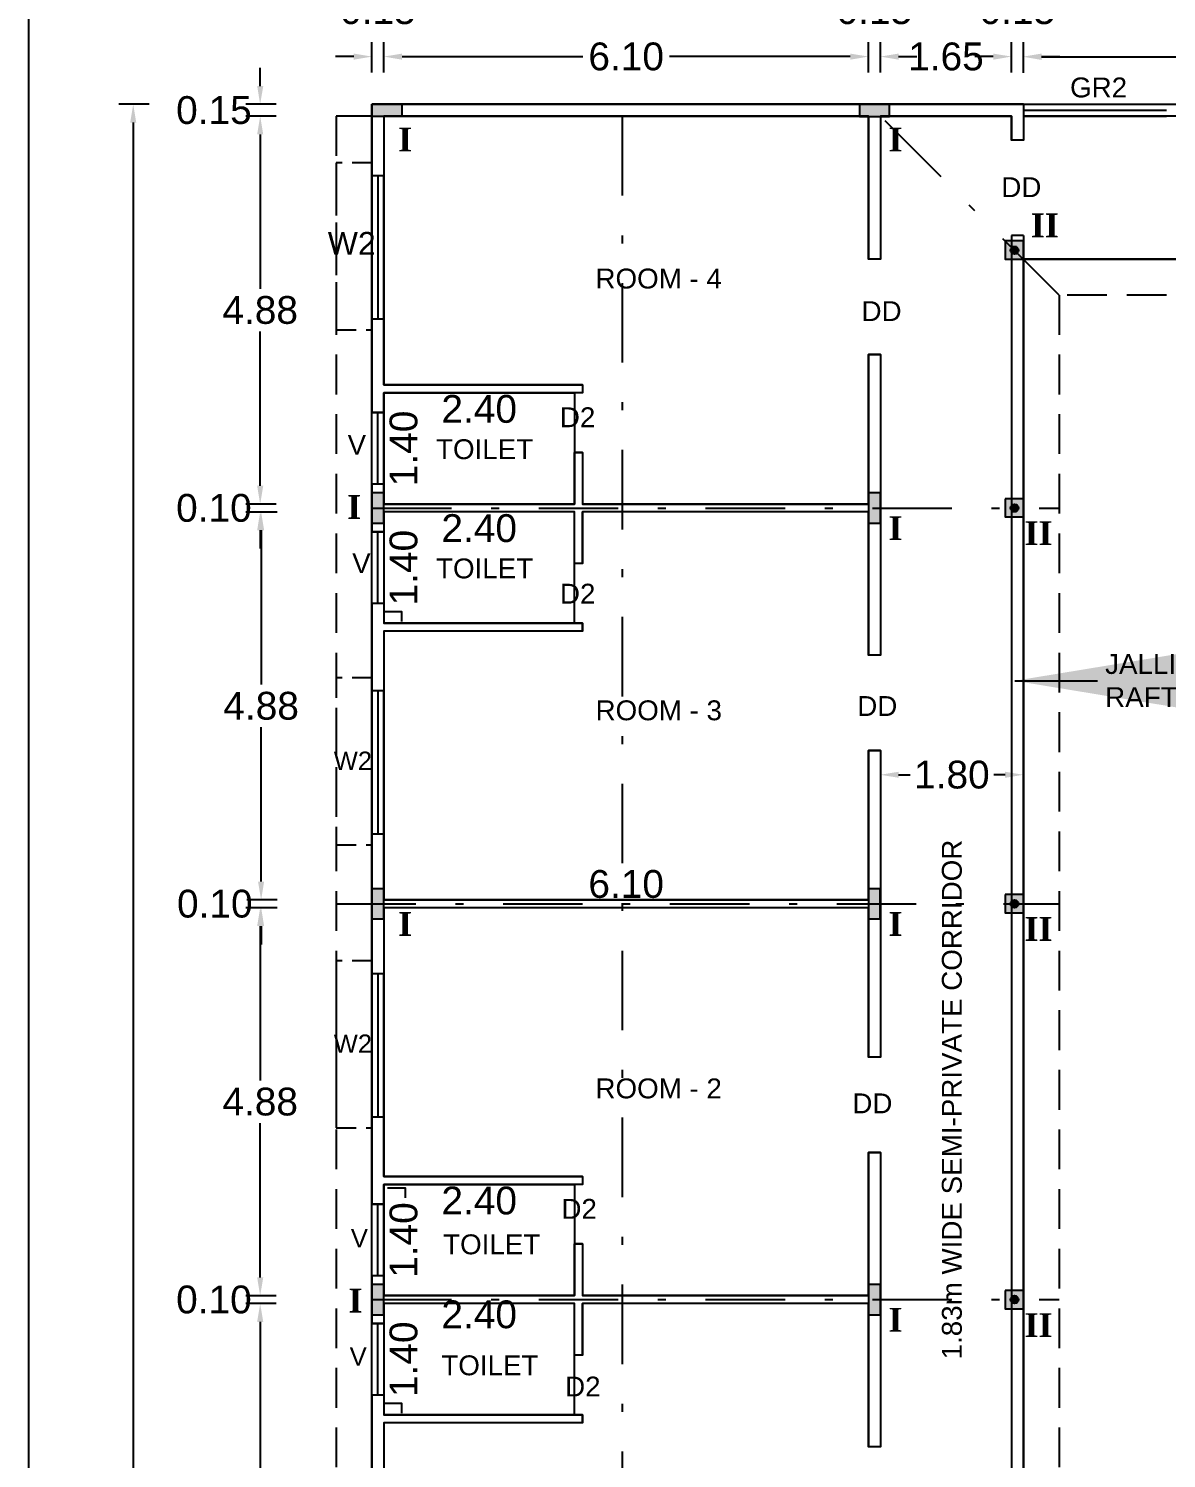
# Model space of a CAD drawing. Header units: metres. Extents: x 3715 to 4596, y 2418 to 2709.
# Drawn here: x 4030.44 to 4044.77, y 2608.98 to 2626.97 of the extents above; entities that cross this region are included whole.
import ezdxf

# ---------------------------------------------------------------- set-up
doc = ezdxf.new("R2010")
doc.units = ezdxf.units.M
doc.header["$MEASUREMENT"] = 0
doc.linetypes.add('DASHDOT', pattern=[1, 0.5, -0.25, 0, -0.25])
doc.linetypes.add('DASHED', pattern=[0.75, 0.5, -0.25])
for name, color, linetype in [('BLK_5_FLR_0_BLT_UP_AREA', 46, 'Continuous'), ('BLK_5_FLR_0_CARPET_AREA', 46, 'Continuous'), ('BLK_5_FLR_0_CARPET_AREA_DEDUCT', 46, 'Continuous'), ('BLK_5_FLR_0_WASH', 7, 'Continuous'), ('BLK_5_FLR_0_WATER_CLOSET', 1, 'Continuous'), ('PATH_WAY', 4, 'Continuous')]:
    doc.layers.add(name, color=color, linetype=linetype)
doc.styles.add('Inner font', font='arial.ttf')
doc.styles.add('notes', font='arial.ttf')
doc.styles.add('REAL', font='arial.ttf', dxfattribs={"height": 0.4})
doc.styles.get("Standard").update_dxf_attribs({"font": 'arial.ttf'})
doc.styles.add('Times New Roman$101', font='timesbd.ttf', dxfattribs={"height": 3.024})
doc.dimstyles.new('1-3', dxfattribs={"dimscale": 0, "dimtxt": 0.4, "dimasz": 0.125, "dimexe": 0.25, "dimexo": 0.25, "dimgap": 0.125, "dimtad": 1, "dimdec": 1, "dimzin": 3, "dimdsep": 46, "dimtxsty": 'REAL', "dimblk1": 'ARCHTICK', "dimblk2": 'ARCHTICK', "dimsah": 1, "dimcen": -0.5, "dimdle": 0.125, "dimclrd": 2, "dimclre": 2, "dimclrt": 4, "dimadec": 0, "dimazin": 0, "dimtfac": 1, "dimtdec": 1, "dimtofl": 0, "dimtmove": 2, "dimatfit": 3, "dimfxl": 0, "dimfrac": 1, "dimtolj": 1, "dimtzin": 0, "dimarcsym": 0})
doc.dimstyles.get("Standard").update_dxf_attribs({"dimtxt": 0.35, "dimasz": 0.23, "dimexe": 0.18, "dimexo": 0.0625, "dimgap": 0.09, "dimtad": 0, "dimtih": 1, "dimtoh": 1, "dimzin": 0, "dimdsep": 46, "dimtxsty": 'Standard', "dimcen": 0.09, "dimadec": 0, "dimazin": 0, "dimtfac": 1, "dimtofl": 0, "dimtmove": 2, "dimatfit": 3, "dimfxl": 0, "dimtolj": 1, "dimtzin": 0, "dimarcsym": 0})

# ---------------------------------------------------------------- blocks, each defined once
blk = doc.blocks.new('_ArchTick')
at = {"color": 0, "linetype": 'ByBlock', "const_width": 0.15}
blk.add_lwpolyline([(-0.5, -0.5), (0.5, 0.5)], dxfattribs=at)
blk = doc.blocks.new('*D20')
at = {"color": 0, "lineweight": -2, "ltscale": 0.1}
for p, q in [((4033.56, 2610.927), (4033.18, 2610.927)), ((4033.36, 2610.697), (4033.36, 2608.756)), ((4033.36, 2606.277), (4033.36, 2608.219)), ((4033.56, 2606.047), (4033.18, 2606.047))]:
    blk.add_line(p, q, dxfattribs=at)
at = {"color": 0, "ltscale": 0.1}
for points in [[(4033.322, 2610.697), (4033.399, 2610.697), (4033.36, 2610.927)], [(4033.322, 2606.277), (4033.399, 2606.277), (4033.36, 2606.047)]]:
    blk.add_solid(points, dxfattribs=at)
at = {"color": 0, "ltscale": 0.1, "insert": (4033.36, 2608.487), "char_height": 0.35, "attachment_point": 5}
blk.add_mtext('\\A1;4.88', dxfattribs=at)
blk = doc.blocks.new('*D120')
at = {"color": 0, "lineweight": -2, "ltscale": 0.1}
for p, q in [((4033.36, 2611.257), (4033.36, 2611.487)), ((4033.56, 2611.027), (4033.18, 2611.027)), ((4033.56, 2610.927), (4033.18, 2610.927)), ((4033.36, 2610.697), (4033.36, 2610.467))]:
    blk.add_line(p, q, dxfattribs=at)
at = {"color": 0, "ltscale": 0.1}
for points in [[(4033.322, 2611.257), (4033.399, 2611.257), (4033.36, 2611.027)], [(4033.322, 2610.697), (4033.399, 2610.697), (4033.36, 2610.927)]]:
    blk.add_solid(points, dxfattribs=at)
at = {"color": 0, "ltscale": 0.1, "insert": (4032.778, 2610.977), "char_height": 0.35, "attachment_point": 5}
blk.add_mtext('\\A1;0.10', dxfattribs=at)
blk = doc.blocks.new('*D121')
at = {"color": 0, "lineweight": -2, "ltscale": 0.1}
for p, q in [((4033.56, 2615.907), (4033.18, 2615.907)), ((4033.36, 2615.677), (4033.36, 2613.736)), ((4033.36, 2611.257), (4033.36, 2613.199)), ((4033.56, 2611.027), (4033.18, 2611.027))]:
    blk.add_line(p, q, dxfattribs=at)
at = {"color": 0, "ltscale": 0.1}
for points in [[(4033.322, 2615.677), (4033.399, 2615.677), (4033.36, 2615.907)], [(4033.322, 2611.257), (4033.399, 2611.257), (4033.36, 2611.027)]]:
    blk.add_solid(points, dxfattribs=at)
at = {"color": 0, "ltscale": 0.1, "insert": (4033.36, 2613.467), "char_height": 0.35, "attachment_point": 5}
blk.add_mtext('\\A1;4.88', dxfattribs=at)
blk = doc.blocks.new('*D122')
at = {"color": 0, "lineweight": -2, "ltscale": 0.1}
for p, q in [((4033.372, 2616.237), (4033.372, 2616.467)), ((4033.572, 2616.007), (4033.192, 2616.007)), ((4033.572, 2615.907), (4033.192, 2615.907)), ((4033.372, 2615.677), (4033.372, 2615.447))]:
    blk.add_line(p, q, dxfattribs=at)
at = {"color": 0, "ltscale": 0.1}
for points in [[(4033.333, 2616.237), (4033.41, 2616.237), (4033.372, 2616.007)], [(4033.333, 2615.677), (4033.41, 2615.677), (4033.372, 2615.907)]]:
    blk.add_solid(points, dxfattribs=at)
at = {"color": 0, "ltscale": 0.1, "insert": (4032.789, 2615.957), "char_height": 0.35, "attachment_point": 5}
blk.add_mtext('\\A1;0.10', dxfattribs=at)
blk = doc.blocks.new('*D123')
at = {"color": 0, "lineweight": -2, "ltscale": 0.1}
for p, q in [((4033.572, 2620.887), (4033.192, 2620.887)), ((4033.372, 2620.657), (4033.372, 2618.716)), ((4033.372, 2616.237), (4033.372, 2618.179)), ((4033.572, 2616.007), (4033.192, 2616.007))]:
    blk.add_line(p, q, dxfattribs=at)
at = {"color": 0, "ltscale": 0.1}
for points in [[(4033.333, 2620.657), (4033.41, 2620.657), (4033.372, 2620.887)], [(4033.333, 2616.237), (4033.41, 2616.237), (4033.372, 2616.007)]]:
    blk.add_solid(points, dxfattribs=at)
at = {"color": 0, "ltscale": 0.1, "insert": (4033.372, 2618.447), "char_height": 0.35, "attachment_point": 5}
blk.add_mtext('\\A1;4.88', dxfattribs=at)
blk = doc.blocks.new('*D124')
at = {"color": 0, "lineweight": -2, "ltscale": 0.1}
for p, q in [((4033.36, 2621.217), (4033.36, 2621.447)), ((4033.56, 2620.987), (4033.18, 2620.987)), ((4033.56, 2620.887), (4033.18, 2620.887)), ((4033.36, 2620.657), (4033.36, 2620.427))]:
    blk.add_line(p, q, dxfattribs=at)
at = {"color": 0, "ltscale": 0.1}
for points in [[(4033.322, 2621.217), (4033.399, 2621.217), (4033.36, 2620.987)], [(4033.322, 2620.657), (4033.399, 2620.657), (4033.36, 2620.887)]]:
    blk.add_solid(points, dxfattribs=at)
at = {"color": 0, "ltscale": 0.1, "insert": (4032.778, 2620.937), "char_height": 0.35, "attachment_point": 5}
blk.add_mtext('\\A1;0.10', dxfattribs=at)
blk = doc.blocks.new('*D125')
at = {"color": 0, "lineweight": -2, "ltscale": 0.1}
for p, q in [((4033.56, 2625.867), (4033.18, 2625.867)), ((4033.36, 2625.637), (4033.36, 2623.696)), ((4033.36, 2621.217), (4033.36, 2623.159)), ((4033.56, 2620.987), (4033.18, 2620.987))]:
    blk.add_line(p, q, dxfattribs=at)
at = {"color": 0, "ltscale": 0.1}
for points in [[(4033.322, 2625.637), (4033.399, 2625.637), (4033.36, 2625.867)], [(4033.322, 2621.217), (4033.399, 2621.217), (4033.36, 2620.987)]]:
    blk.add_solid(points, dxfattribs=at)
at = {"color": 0, "ltscale": 0.1, "insert": (4033.36, 2623.427), "char_height": 0.35, "attachment_point": 5}
blk.add_mtext('\\A1;4.88', dxfattribs=at)
blk = doc.blocks.new('*D126')
at = {"color": 0, "lineweight": -2, "ltscale": 0.1}
for p, q in [((4033.36, 2626.247), (4033.36, 2626.477)), ((4033.56, 2626.017), (4033.18, 2626.017)), ((4033.56, 2625.867), (4033.18, 2625.867)), ((4033.36, 2625.637), (4033.36, 2625.407))]:
    blk.add_line(p, q, dxfattribs=at)
at = {"color": 0, "ltscale": 0.1}
for points in [[(4033.322, 2626.247), (4033.399, 2626.247), (4033.36, 2626.017)], [(4033.322, 2625.637), (4033.399, 2625.637), (4033.36, 2625.867)]]:
    blk.add_solid(points, dxfattribs=at)
at = {"color": 0, "ltscale": 0.1, "insert": (4032.778, 2625.942), "char_height": 0.35, "attachment_point": 5}
blk.add_mtext('\\A1;0.15', dxfattribs=at)
blk = doc.blocks.new('*D127')
at = {"color": 0, "lineweight": -2, "ltscale": 0.1}
for p, q in [((4031.962, 2626.017), (4031.582, 2626.017)), ((4031.762, 2625.787), (4031.762, 2608.784)), ((4031.762, 2591.242), (4031.762, 2608.246)), ((4031.962, 2591.012), (4031.582, 2591.012))]:
    blk.add_line(p, q, dxfattribs=at)
at = {"color": 0, "ltscale": 0.1}
for points in [[(4031.724, 2625.787), (4031.8, 2625.787), (4031.762, 2626.017)], [(4031.724, 2591.242), (4031.8, 2591.242), (4031.762, 2591.012)]]:
    blk.add_solid(points, dxfattribs=at)
at = {"color": 0, "ltscale": 0.1, "insert": (4031.762, 2608.515), "char_height": 0.35, "attachment_point": 5}
blk.add_mtext('\\A1;35.01', dxfattribs=at)
blk = doc.blocks.new('*D128')
at = {"color": 0, "ltscale": 0.1, "insert": (4035.166, 2610.227), "char_height": 0.35, "attachment_point": 5, "rotation": 90}
blk.add_mtext('\\A1;1.40', dxfattribs=at)
blk = doc.blocks.new('*D129')
at = {"color": 0, "ltscale": 0.1, "insert": (4036.117, 2610.79), "char_height": 0.35, "attachment_point": 5}
blk.add_mtext('\\A1;2.40', dxfattribs=at)
blk = doc.blocks.new('*D21')
at = {"color": 0, "ltscale": 0.1, "insert": (4035.166, 2611.727), "char_height": 0.35, "attachment_point": 5, "rotation": 90}
blk.add_mtext('\\A1;1.40', dxfattribs=at)
blk = doc.blocks.new('*D22')
at = {"color": 0, "ltscale": 0.1, "insert": (4036.117, 2612.222), "char_height": 0.35, "attachment_point": 5}
blk.add_mtext('\\A1;2.40', dxfattribs=at)
blk = doc.blocks.new('*D23')
at = {"color": 0, "ltscale": 0.1, "insert": (4035.166, 2621.687), "char_height": 0.35, "attachment_point": 5, "rotation": 90}
blk.add_mtext('\\A1;1.40', dxfattribs=at)
blk = doc.blocks.new('*D24')
at = {"color": 0, "ltscale": 0.1, "insert": (4036.117, 2622.182), "char_height": 0.35, "attachment_point": 5}
blk.add_mtext('\\A1;2.40', dxfattribs=at)
blk = doc.blocks.new('*D25')
at = {"color": 0, "ltscale": 0.1, "insert": (4035.166, 2620.187), "char_height": 0.35, "attachment_point": 5, "rotation": 90}
blk.add_mtext('\\A1;1.40', dxfattribs=at)
blk = doc.blocks.new('*D26')
at = {"color": 0, "ltscale": 0.1, "insert": (4036.117, 2620.682), "char_height": 0.35, "attachment_point": 5}
blk.add_mtext('\\A1;2.40', dxfattribs=at)
blk = doc.blocks.new('*D130')
at = {"color": 0, "lineweight": -2, "ltscale": 0.1}
for p, q in [((4034.767, 2626.417), (4034.767, 2626.797)), ((4034.917, 2626.417), (4034.917, 2626.797)), ((4034.537, 2626.617), (4034.307, 2626.617)), ((4035.147, 2626.617), (4035.377, 2626.617))]:
    blk.add_line(p, q, dxfattribs=at)
at = {"color": 0, "ltscale": 0.1}
for points in [[(4034.537, 2626.655), (4034.537, 2626.578), (4034.767, 2626.617)], [(4035.147, 2626.655), (4035.147, 2626.578), (4034.917, 2626.617)]]:
    blk.add_solid(points, dxfattribs=at)
at = {"color": 0, "ltscale": 0.1, "insert": (4034.842, 2627.199), "char_height": 0.35, "attachment_point": 5}
blk.add_mtext('\\A1;0.15', dxfattribs=at)
blk = doc.blocks.new('*D131')
at = {"color": 0, "lineweight": -2, "ltscale": 0.1}
for p, q in [((4034.917, 2626.417), (4034.917, 2626.797)), ((4041.017, 2626.417), (4041.017, 2626.797)), ((4035.147, 2626.617), (4037.422, 2626.617)), ((4040.787, 2626.617), (4038.512, 2626.617))]:
    blk.add_line(p, q, dxfattribs=at)
at = {"color": 0, "ltscale": 0.1}
for points in [[(4035.147, 2626.655), (4035.147, 2626.578), (4034.917, 2626.617)], [(4040.787, 2626.655), (4040.787, 2626.578), (4041.017, 2626.617)]]:
    blk.add_solid(points, dxfattribs=at)
at = {"color": 0, "ltscale": 0.1, "insert": (4037.967, 2626.617), "char_height": 0.35, "attachment_point": 5}
blk.add_mtext('\\A1;6.10', dxfattribs=at)
blk = doc.blocks.new('*D132')
at = {"color": 0, "lineweight": -2, "ltscale": 0.1}
for p, q in [((4041.017, 2626.417), (4041.017, 2626.797)), ((4041.167, 2626.417), (4041.167, 2626.797)), ((4040.787, 2626.617), (4040.557, 2626.617)), ((4041.397, 2626.617), (4041.627, 2626.617))]:
    blk.add_line(p, q, dxfattribs=at)
at = {"color": 0, "ltscale": 0.1}
for points in [[(4040.787, 2626.655), (4040.787, 2626.578), (4041.017, 2626.617)], [(4041.397, 2626.655), (4041.397, 2626.578), (4041.167, 2626.617)]]:
    blk.add_solid(points, dxfattribs=at)
at = {"color": 0, "ltscale": 0.1, "insert": (4041.092, 2627.199), "char_height": 0.35, "attachment_point": 5}
blk.add_mtext('\\A1;0.15', dxfattribs=at)
blk = doc.blocks.new('*D133')
at = {"color": 0, "lineweight": -2, "ltscale": 0.1}
for p, q in [((4041.167, 2626.417), (4041.167, 2626.797)), ((4042.817, 2626.417), (4042.817, 2626.797)), ((4041.397, 2626.617), (4041.463, 2626.617)), ((4042.587, 2626.617), (4042.522, 2626.617))]:
    blk.add_line(p, q, dxfattribs=at)
at = {"color": 0, "ltscale": 0.1}
for points in [[(4041.397, 2626.655), (4041.397, 2626.578), (4041.167, 2626.617)], [(4042.587, 2626.655), (4042.587, 2626.578), (4042.817, 2626.617)]]:
    blk.add_solid(points, dxfattribs=at)
at = {"color": 0, "ltscale": 0.1, "insert": (4041.992, 2626.617), "char_height": 0.35, "attachment_point": 5}
blk.add_mtext('\\A1;1.65', dxfattribs=at)
blk = doc.blocks.new('*D134')
at = {"color": 0, "lineweight": -2, "ltscale": 0.1}
for p, q in [((4042.817, 2626.417), (4042.817, 2626.797)), ((4042.967, 2626.417), (4042.967, 2626.797)), ((4042.587, 2626.617), (4042.357, 2626.617)), ((4043.197, 2626.617), (4043.427, 2626.617))]:
    blk.add_line(p, q, dxfattribs=at)
at = {"color": 0, "ltscale": 0.1}
for points in [[(4042.587, 2626.655), (4042.587, 2626.578), (4042.817, 2626.617)], [(4043.197, 2626.655), (4043.197, 2626.578), (4042.967, 2626.617)]]:
    blk.add_solid(points, dxfattribs=at)
at = {"color": 0, "ltscale": 0.1, "insert": (4042.892, 2627.199), "char_height": 0.35, "attachment_point": 5}
blk.add_mtext('\\A1;0.15', dxfattribs=at)
blk = doc.blocks.new('*D135')
at = {"color": 0, "lineweight": -2, "ltscale": 0.1}
for p, q in [((4042.967, 2626.414), (4042.967, 2626.794)), ((4053.767, 2626.414), (4053.767, 2626.794)), ((4043.197, 2626.614), (4048.368, 2626.614)), ((4053.537, 2626.614), (4049.695, 2626.614))]:
    blk.add_line(p, q, dxfattribs=at)
at = {"color": 0, "ltscale": 0.1}
for points in [[(4043.197, 2626.652), (4043.197, 2626.575), (4042.967, 2626.614)], [(4053.537, 2626.652), (4053.537, 2626.575), (4053.767, 2626.614)]]:
    blk.add_solid(points, dxfattribs=at)
at = {"color": 0, "ltscale": 0.1, "insert": (4049.032, 2626.614), "char_height": 0.35, "attachment_point": 5}
blk.add_mtext('\\A1;10.80', dxfattribs=at)
blk = doc.blocks.new('*D147')
at = {"color": 0, "lineweight": -2, "ltscale": 0.1}
for p, q in [((4034.767, 2627.457), (4034.767, 2627.837)), ((4060.167, 2627.457), (4060.167, 2627.837)), ((4034.997, 2627.657), (4046.784, 2627.657)), ((4059.937, 2627.657), (4048.15, 2627.657))]:
    blk.add_line(p, q, dxfattribs=at)
at = {"color": 0, "ltscale": 0.1}
for points in [[(4034.997, 2627.695), (4034.997, 2627.618), (4034.767, 2627.657)], [(4059.937, 2627.695), (4059.937, 2627.618), (4060.167, 2627.657)]]:
    blk.add_solid(points, dxfattribs=at)
at = {"color": 0, "ltscale": 0.1, "insert": (4047.467, 2627.657), "char_height": 0.35, "attachment_point": 5}
blk.add_mtext('\\A1;25.40', dxfattribs=at)
blk = doc.blocks.new('*D325')
at = {"color": 0, "ltscale": 0.1, "insert": (4037.967, 2616.205), "char_height": 0.35, "attachment_point": 5}
blk.add_mtext('\\A1;6.10', dxfattribs=at)
blk = doc.blocks.new('*D626')
at = {"layer": 'PATH_WAY', "color": 0, "lineweight": -2}
for p, q in [((4041.167, 2617.586), (4041.167, 2617.401)), ((4041.397, 2617.581), (4041.54, 2617.581)), ((4042.737, 2617.581), (4042.595, 2617.581)), ((4042.967, 2617.586), (4042.967, 2617.401))]:
    blk.add_line(p, q, dxfattribs=at)
at = {"layer": 'PATH_WAY', "color": 0}
for points in [[(4041.397, 2617.619), (4041.397, 2617.543), (4041.167, 2617.581)], [(4042.737, 2617.619), (4042.737, 2617.543), (4042.967, 2617.581)]]:
    blk.add_solid(points, dxfattribs=at)
at = {"layer": 'PATH_WAY', "color": 0, "insert": (4042.067, 2617.581), "char_height": 0.35, "attachment_point": 5}
blk.add_mtext('\\A1;1.80', dxfattribs=at)

msp = doc.modelspace()

# ---------------------------------------------------------------- hatches: boundary and pattern name
h = msp.add_hatch(color=1)
h.dxf.hatch_style = 1
h.paths.add_polyline_path([(4035.14734, 2625.86733), (4035.14734, 2626.01733), (4034.76734, 2626.01733), (4034.76734, 2625.86733)])
h = msp.add_hatch(color=1)
h.dxf.hatch_style = 1
h.paths.add_polyline_path([(4041.28233, 2625.86489), (4041.28233, 2626.01733), (4040.90233, 2626.01733), (4040.90233, 2625.86489)])
h = msp.add_hatch(color=1)
h.dxf.hatch_style = 1
h.paths.add_polyline_path([(4042.73644, 2624.06733), (4042.96733, 2624.06733), (4042.96733, 2624.29733), (4042.73644, 2624.29733)])
h = msp.add_hatch(color=256)
edge = h.paths.add_edge_path()
edge.add_arc((4042.85483, 2624.17976), 0.05, 0, 360)
h = msp.add_hatch(color=256)
edge = h.paths.add_edge_path()
edge.add_arc((4042.85483, 2624.17976), 0.05, 0, 360)
h = msp.add_hatch(color=1)
h.dxf.hatch_style = 1
h.paths.add_polyline_path([(4034.91733, 2621.12733), (4034.76644, 2621.12733), (4034.76644, 2620.74733), (4034.91733, 2620.74733)])
h = msp.add_hatch(color=1)
h.dxf.hatch_style = 1
h.paths.add_polyline_path([(4041.01733, 2620.74733), (4041.16734, 2620.74733), (4041.16734, 2621.12733), (4041.01733, 2621.12733)])
h = msp.add_hatch(color=1)
h.dxf.hatch_style = 1
h.paths.add_polyline_path([(4042.73644, 2620.82444), (4042.96733, 2620.82444), (4042.96733, 2621.05444), (4042.73644, 2621.05444)])
h = msp.add_hatch(color=256)
edge = h.paths.add_edge_path()
edge.add_arc((4042.85484, 2620.93733), 0.05, 0, 360)
h = msp.add_hatch(color=1)
h.dxf.hatch_style = 1
h.paths.add_polyline_path([(4034.91733, 2616.14733), (4034.7643, 2616.14733), (4034.7643, 2615.76733), (4034.91733, 2615.76733)])
h = msp.add_hatch(color=1)
h.dxf.hatch_style = 1
h.paths.add_polyline_path([(4041.01733, 2615.76733), (4041.1652, 2615.76733), (4041.1652, 2616.14733), (4041.01733, 2616.14733)])
h = msp.add_hatch(color=1)
h.dxf.hatch_style = 1
h.paths.add_polyline_path([(4042.73644, 2615.84444), (4042.96733, 2615.84444), (4042.96733, 2616.07444), (4042.73644, 2616.07444)])
h = msp.add_hatch(color=256)
edge = h.paths.add_edge_path()
edge.add_arc((4042.85484, 2615.95733), 0.05, 0, 360)
h = msp.add_hatch(color=1)
h.dxf.hatch_style = 1
h.paths.add_polyline_path([(4034.91733, 2611.16733), (4034.76644, 2611.16733), (4034.76644, 2610.78733), (4034.91733, 2610.78733)])
h = msp.add_hatch(color=1)
h.dxf.hatch_style = 1
h.paths.add_polyline_path([(4041.01733, 2610.78733), (4041.16734, 2610.78733), (4041.16734, 2611.16733), (4041.01733, 2611.16733)])
h = msp.add_hatch(color=1)
h.dxf.hatch_style = 1
h.paths.add_polyline_path([(4042.73644, 2610.86086), (4042.96733, 2610.86086), (4042.96733, 2611.09086), (4042.73644, 2611.09086)])
h = msp.add_hatch(color=256)
edge = h.paths.add_edge_path()
edge.add_arc((4042.85484, 2610.97733), 0.05, 0, 360)

# ---------------------------------------------------------------- linework, layer by layer
for p, q in [((4034.76734, 2626.01733), (4034.76733, 2625.11733)), ((4042.96733, 2626.01733), (4034.76734, 2626.01733)), ((4042.96733, 2626.01733), (4044.76733, 2626.01733)), ((4042.96733, 2626.01733), (4042.96733, 2625.86733)), ((4034.91733, 2625.86733), (4034.91733, 2625.11733)), ((4034.91733, 2625.86733), (4041.01733, 2625.86733)), ((4041.01733, 2625.86733), (4041.01733, 2624.06734)), ((4041.16733, 2625.86733), (4041.16733, 2624.06734)), ((4041.16733, 2625.86733), (4042.81733, 2625.86733)), ((4042.81733, 2625.86733), (4042.81733, 2625.56733)), ((4042.96733, 2625.86733), (4042.96733, 2625.56733)), ((4042.96733, 2625.86733), (4044.76733, 2625.86733)), ((4042.96733, 2625.56733), (4042.81733, 2625.56733)), ((4034.91733, 2625.11733), (4034.76733, 2625.11733)), ((4042.81733, 2624.36733), (4042.81733, 2601.09233)), ((4042.96733, 2624.36733), (4042.81733, 2624.36733)), ((4042.96733, 2624.36733), (4042.96733, 2611.08983)), ((4042.96733, 2624.36733), (4042.96733, 2600.94233)), ((4041.16733, 2624.06734), (4041.01733, 2624.06734)), ((4051.96733, 2624.06733), (4042.96733, 2624.06733)), ((4034.76733, 2623.31733), (4034.76733, 2622.13733)), ((4034.76733, 2623.31733), (4034.91733, 2623.31733)), ((4034.91733, 2622.48733), (4034.91733, 2623.31733)), ((4041.01733, 2622.86732), (4041.01733, 2620.98733)), ((4041.16733, 2622.86732), (4041.01733, 2622.86732)), ((4041.16733, 2622.86732), (4041.16733, 2619.08734)), ((4037.41733, 2622.48733), (4034.91733, 2622.48733)), ((4034.91733, 2622.38733), (4034.91733, 2622.13733)), ((4037.41733, 2622.38733), (4034.91733, 2622.38733)), ((4037.41733, 2622.48733), (4037.41733, 2622.38733)), ((4034.91733, 2622.13733), (4034.76733, 2622.13733)), ((4037.41733, 2621.63733), (4037.31733, 2621.63733)), ((4037.31733, 2621.63733), (4037.31733, 2620.98733)), ((4037.41733, 2621.63733), (4037.41733, 2620.98733)), ((4034.76733, 2621.23733), (4034.76733, 2621.12483)), ((4034.91733, 2621.23733), (4034.76733, 2621.23733)), ((4034.91733, 2621.23733), (4034.91733, 2620.98733)), ((4037.31733, 2620.98733), (4034.91733, 2620.98733)), ((4041.01733, 2620.98733), (4037.41733, 2620.98733)), ((4034.76734, 2620.74983), (4034.76733, 2620.63733)), ((4037.31733, 2620.88733), (4034.91733, 2620.88733)), ((4034.91733, 2620.88733), (4034.91733, 2620.63733)), ((4037.31733, 2620.23733), (4037.31733, 2620.88733)), ((4041.01733, 2620.88733), (4037.41733, 2620.88733)), ((4037.41733, 2620.23733), (4037.41733, 2620.88733)), ((4041.01733, 2620.88733), (4041.01733, 2619.08734)), ((4034.91733, 2620.63733), (4034.76733, 2620.63733)), ((4037.41733, 2620.23733), (4037.31733, 2620.23733)), ((4034.76733, 2619.73733), (4034.76733, 2619.38733)), ((4034.91733, 2619.73733), (4034.76733, 2619.73733)), ((4034.91733, 2619.73733), (4034.91733, 2619.48733)), ((4037.41733, 2619.48733), (4034.91733, 2619.48733)), ((4037.41733, 2619.38733), (4037.41733, 2619.48733)), ((4034.76733, 2619.38733), (4034.76733, 2618.63733)), ((4037.41733, 2619.38733), (4034.91733, 2619.38733)), ((4034.91733, 2619.38733), (4034.91733, 2618.63733)), ((4041.16733, 2619.08734), (4041.01733, 2619.08734)), ((4034.91733, 2618.63733), (4034.76733, 2618.63733)), ((4041.01733, 2617.88732), (4041.01733, 2616.00733)), ((4041.16733, 2617.88732), (4041.01733, 2617.88732)), ((4041.16733, 2617.88732), (4041.16733, 2615.90733)), ((4041.16733, 2617.88732), (4041.16733, 2614.02734)), ((4034.76733, 2616.83733), (4034.76733, 2616.14483)), ((4034.76733, 2616.83733), (4034.91733, 2616.83733)), ((4034.91733, 2616.00733), (4034.91733, 2616.83733)), ((4041.01733, 2616.00733), (4034.91733, 2616.00733)), ((4041.01733, 2615.90733), (4034.91733, 2615.90733)), ((4034.91733, 2615.90733), (4034.91733, 2615.07733)), ((4041.01733, 2615.90733), (4041.01733, 2614.02734)), ((4034.76733, 2615.76983), (4034.76733, 2615.07733)), ((4034.91733, 2615.07733), (4034.76733, 2615.07733)), ((4041.16733, 2614.02734), (4041.01733, 2614.02734)), ((4034.76733, 2613.27733), (4034.76733, 2612.17733)), ((4034.76733, 2613.27733), (4034.91733, 2613.27733)), ((4034.91733, 2612.52733), (4034.91733, 2613.27733)), ((4041.01733, 2612.82732), (4041.01733, 2611.02733)), ((4041.16733, 2612.82732), (4041.01733, 2612.82732)), ((4041.16733, 2612.82732), (4041.16733, 2609.12734)), ((4037.41733, 2612.52733), (4034.91733, 2612.52733)), ((4037.41733, 2612.52733), (4037.41733, 2612.42733)), ((4034.91733, 2612.42733), (4034.91733, 2612.17733)), ((4037.41733, 2612.42733), (4034.91733, 2612.42733)), ((4034.91733, 2612.17733), (4034.76733, 2612.17733)), ((4037.41733, 2611.67733), (4037.31733, 2611.67733)), ((4037.31733, 2611.67733), (4037.31733, 2611.02733)), ((4037.41733, 2611.67733), (4037.41733, 2611.02733)), ((4034.76733, 2611.27733), (4034.76733, 2611.16483)), ((4034.91733, 2611.27733), (4034.76733, 2611.27733)), ((4034.91733, 2611.27733), (4034.91733, 2611.02733)), ((4037.31733, 2611.02733), (4034.91733, 2611.02733)), ((4041.01733, 2611.02733), (4037.41733, 2611.02733)), ((4037.31733, 2610.92733), (4034.91733, 2610.92733)), ((4034.91733, 2610.92733), (4034.91733, 2610.67733)), ((4037.31733, 2610.27733), (4037.31733, 2610.92733)), ((4041.01733, 2610.92733), (4037.41733, 2610.92733)), ((4037.41733, 2610.27733), (4037.41733, 2610.92733)), ((4041.01733, 2610.92733), (4041.01733, 2609.12734)), ((4034.76733, 2610.78983), (4034.76733, 2610.67733)), ((4034.91733, 2610.67733), (4034.76733, 2610.67733)), ((4037.41733, 2610.27733), (4037.31733, 2610.27733)), ((4034.76733, 2609.77733), (4034.76733, 2608.67733)), ((4034.91733, 2609.77733), (4034.76733, 2609.77733)), ((4034.91733, 2609.77733), (4034.91733, 2609.52733)), ((4037.41733, 2609.52733), (4034.91733, 2609.52733)), ((4037.41733, 2609.42733), (4034.91733, 2609.42733)), ((4034.91733, 2609.42733), (4034.91733, 2608.67733)), ((4037.41733, 2609.42733), (4037.41733, 2609.52733)), ((4041.16733, 2609.12734), (4041.01733, 2609.12734))]:
    msp.add_line(p, q)
at = {"linetype": 'DASHDOT', "ltscale": 2}
for p, q in [((4037.91733, 2625.86733), (4037.91733, 2591.16233)), ((4043.41733, 2623.61733), (4041.16733, 2625.86733)), ((4034.76733, 2620.93733), (4043.41733, 2620.93733)), ((4034.31733, 2615.95733), (4043.41733, 2615.95733)), ((4034.76733, 2610.97733), (4043.41733, 2610.97733))]:
    msp.add_line(p, q, dxfattribs=at)
at = {"linetype": 'DASHED'}
for p, q in [((4043.41733, 2623.61733), (4043.41733, 2593.41233)), ((4051.51733, 2623.61733), (4043.41733, 2623.61733))]:
    msp.add_line(p, q, dxfattribs=at)
at = {"ltscale": 0.1}
msp.add_lwpolyline([(4030.44487, 2583.79552), (4108.24936, 2583.79552), (4108.24936, 2648.64345), (4030.44487, 2648.64345)], close=True, dxfattribs=at)
at = {"color": 1}
for points in [[(4034.76734, 2626.01733), (4034.76734, 2625.86733), (4035.14734, 2625.86733), (4035.14734, 2626.01733)], [(4040.90233, 2626.01733), (4040.90233, 2625.86489), (4041.28233, 2625.86489), (4041.28233, 2626.01733)], [(4042.73644, 2624.29733), (4042.73644, 2624.06733), (4042.96733, 2624.06733), (4042.96733, 2624.29733)], [(4034.91733, 2621.12733), (4034.76644, 2621.12733), (4034.76644, 2620.74733), (4034.91733, 2620.74733)], [(4041.16734, 2621.12733), (4041.01733, 2621.12733), (4041.01733, 2620.74733), (4041.16734, 2620.74733)], [(4042.73644, 2621.05444), (4042.73644, 2620.82444), (4042.96733, 2620.82444), (4042.96733, 2621.05444)], [(4034.91733, 2616.14733), (4034.7643, 2616.14733), (4034.7643, 2615.76733), (4034.91733, 2615.76733)], [(4041.1652, 2616.14733), (4041.01733, 2616.14733), (4041.01733, 2615.76733), (4041.1652, 2615.76733)], [(4042.73644, 2616.07444), (4042.73644, 2615.84444), (4042.96733, 2615.84444), (4042.96733, 2616.07444)], [(4034.91733, 2611.16733), (4034.76644, 2611.16733), (4034.76644, 2610.78733), (4034.91733, 2610.78733)], [(4041.16734, 2611.16733), (4041.01733, 2611.16733), (4041.01733, 2610.78733), (4041.16734, 2610.78733)], [(4042.73644, 2611.09086), (4042.73644, 2610.86086), (4042.96733, 2610.86086), (4042.96733, 2611.09086)]]:
    msp.add_lwpolyline(points, close=True, dxfattribs=at)
at = {"linetype": 'DASHED'}
msp.add_lwpolyline([(4034.76733, 2625.86733), (4034.31733, 2625.86733), (4034.31733, 2591.16233), (4034.76733, 2591.16233)], dxfattribs=at)
at = {"ltscale": 0.3}
for points in [[(4042.96733, 2625.94233), (4044.76733, 2625.94233)], [(4034.84233, 2621.23733), (4034.84233, 2622.13733)], [(4034.84233, 2619.73733), (4034.84233, 2620.63733)], [(4034.84233, 2611.27733), (4034.84233, 2612.17733)], [(4034.84233, 2609.77733), (4034.84233, 2610.67733)]]:
    msp.add_lwpolyline(points, dxfattribs=at)
at = {"linetype": 'DASHED', "ltscale": 0.5}
for points in [[(4034.76733, 2625.27983), (4034.31733, 2625.27983), (4034.31733, 2623.17983), (4034.76733, 2623.17983)], [(4034.76733, 2618.79983), (4034.31733, 2618.79983), (4034.31733, 2616.69983), (4034.76733, 2616.69983)], [(4034.76733, 2615.23983), (4034.31733, 2615.23983), (4034.31733, 2613.13983), (4034.76733, 2613.13983)]]:
    msp.add_lwpolyline(points, dxfattribs=at)
for points in [[(4034.91733, 2623.31733), (4034.91733, 2625.11733), (4034.76733, 2625.11733), (4034.76733, 2623.31733)], [(4037.31733, 2620.98733), (4034.91733, 2620.98733), (4034.91733, 2622.38733), (4037.31733, 2622.38733)], [(4034.91733, 2622.13733), (4034.91733, 2621.23733), (4034.76733, 2621.23733), (4034.76733, 2622.13733)], [(4034.91733, 2620.63733), (4034.91733, 2619.73733), (4034.76733, 2619.73733), (4034.76733, 2620.63733)], [(4034.91733, 2616.83733), (4034.91733, 2618.63733), (4034.76733, 2618.63733), (4034.76733, 2616.83733)], [(4034.91733, 2613.27733), (4034.91733, 2615.07733), (4034.76733, 2615.07733), (4034.76733, 2613.27733)], [(4034.91733, 2612.17733), (4034.91733, 2611.27733), (4034.76733, 2611.27733), (4034.76733, 2612.17733)], [(4034.91733, 2610.67733), (4034.91733, 2609.77733), (4034.76733, 2609.77733), (4034.76733, 2610.67733)]]:
    msp.add_lwpolyline(points, close=True)
for points in [[(4034.84233, 2625.11733), (4034.84233, 2623.31733)], [(4034.84233, 2618.63733), (4034.84233, 2616.83733)], [(4034.84233, 2615.07733), (4034.84233, 2613.27733)]]:
    msp.add_lwpolyline(points)
at = {"color": 1, "ltscale": 0.1}
msp.add_lwpolyline([(4051.96733, 2592.96233), (4042.96733, 2592.96233), (4042.96733, 2624.06733), (4051.96733, 2624.06733)], close=True, dxfattribs=at)
for centre in [(4042.85483, 2624.17976), (4042.85483, 2624.17976), (4042.85484, 2620.93733), (4042.85484, 2615.95733), (4042.85484, 2610.97733)]:
    msp.add_circle(centre, 0.05)
at = {"layer": 'BLK_5_FLR_0_BLT_UP_AREA', "color": 46}
msp.add_lwpolyline([(4034.76734, 2626.01733), (4060.16733, 2626.01733), (4060.16733, 2591.01233), (4052.19234, 2591.0124), (4052.19234, 2589.2124), (4042.74234, 2589.2124), (4042.74234, 2591.0124), (4034.76733, 2591.01233), (4034.76734, 2626.01733)], close=True, dxfattribs=at)
at = {"layer": 'BLK_5_FLR_0_CARPET_AREA', "color": 46}
msp.add_lwpolyline([(4053.76749, 2625.86733), (4042.96733, 2625.86733), (4042.96733, 2625.56733), (4042.81733, 2625.56733), (4042.81733, 2625.86733), (4041.16733, 2625.86733), (4041.16733, 2624.06734), (4041.01733, 2624.06734), (4041.01733, 2625.86733), (4034.91733, 2625.86733), (4034.91733, 2622.48733), (4037.41733, 2622.48733), (4037.41733, 2622.38733), (4034.91733, 2622.38733), (4034.91733, 2620.98733), (4037.31733, 2620.98733), (4037.31733, 2621.63733), (4037.41733, 2621.63733), (4037.41733, 2620.98733), (4041.01733, 2620.98733), (4041.01733, 2622.86732), (4041.16733, 2622.86732), (4041.16733, 2619.08734), (4041.01733, 2619.08734), (4041.01733, 2620.88733), (4037.41733, 2620.88733), (4037.41733, 2620.23733), (4037.31733, 2620.23733), (4037.31733, 2620.88733), (4034.91733, 2620.88733), (4034.91733, 2619.48733), (4037.41733, 2619.48733), (4037.41733, 2619.38733), (4034.91733, 2619.38733), (4034.91733, 2616.00733), (4041.01733, 2616.00733), (4041.01733, 2617.88732), (4041.16733, 2617.88732), (4041.16733, 2614.02734), (4041.01733, 2614.02734), (4041.01733, 2615.90733), (4034.91733, 2615.90733), (4034.91733, 2612.52733), (4037.41733, 2612.52733), (4037.41733, 2612.42733), (4034.91733, 2612.42733), (4034.91733, 2611.02733), (4037.31733, 2611.02733), (4037.31733, 2611.67733), (4037.41733, 2611.67733), (4037.41733, 2611.02733), (4041.01733, 2611.02733), (4041.01733, 2612.82732), (4041.16733, 2612.82732), (4041.16733, 2609.12734), (4041.01733, 2609.12734), (4041.01733, 2610.92733), (4037.41733, 2610.92733), (4037.41733, 2610.27733), (4037.31733, 2610.27733), (4037.31733, 2610.92733), (4034.91733, 2610.92733), (4034.91733, 2609.52733), (4037.41733, 2609.52733), (4037.41733, 2609.42733), (4034.91733, 2609.42733), (4034.91733, 2606.04733)], dxfattribs=at)
at = {"layer": 'BLK_5_FLR_0_CARPET_AREA_DEDUCT', "color": 46}
msp.add_lwpolyline([(4042.96733, 2624.06733), (4051.96733, 2624.06733), (4051.96733, 2592.96171), (4042.96733, 2592.96171)], close=True, dxfattribs=at)
at = {"layer": 'BLK_5_FLR_0_WASH', "color": 60}
for points in [[(4034.91733, 2619.63514), (4035.13948, 2619.63514), (4035.13948, 2619.5098)], [(4034.96322, 2612.3828), (4035.18536, 2612.3828), (4035.18536, 2612.25746)], [(4034.91733, 2609.67508), (4035.13948, 2609.67508), (4035.13948, 2609.54974)]]:
    msp.add_lwpolyline(points, dxfattribs=at)
at = {"layer": 'BLK_5_FLR_0_WATER_CLOSET', "color": 1}
for points in [[(4034.91733, 2619.48733), (4037.31733, 2619.48733), (4037.31733, 2620.88733), (4034.91733, 2620.88733)], [(4037.31733, 2611.02733), (4034.91733, 2611.02733), (4034.91733, 2612.42733), (4037.31733, 2612.42733)], [(4037.31733, 2610.92733), (4034.91733, 2610.92733), (4034.91733, 2609.52733), (4037.31733, 2609.52733)]]:
    msp.add_lwpolyline(points, close=True, dxfattribs=at)

# ---------------------------------------------------------------- texts
at = {"color": 7, "style": 'Times New Roman$101'}
for s, p in [('I', (4035.09711, 2625.42411)), ('I', (4041.26801, 2625.42411)), ('II', (4043.05961, 2624.34414)), ('I', (4034.45414, 2620.80024)), ('I', (4041.26802, 2620.53411)), ('II', (4042.98165, 2620.47114)), ('I', (4035.09711, 2615.55411)), ('I', (4041.26801, 2615.55411)), ('II', (4042.98165, 2615.49114)), ('I', (4034.47202, 2610.81526)), ('I', (4041.26802, 2610.57411)), ('II', (4042.98165, 2610.50654))]:
    msp.add_text(s, height=0.3, dxfattribs=at).set_placement(p)
for s, height, style, p in [('DD', 0.25, 'Inner font', (4042.68893, 2624.84887)), ('W2', 0.2875, 'Inner font', (4034.21112, 2624.12303)), ('DD', 0.25, 'Inner font', (4040.9296, 2623.2898)), ('D2', 0.25, 'notes', (4037.13246, 2621.9542)), ('V', 0.25, 'notes', (4034.46056, 2621.60796)), ('V', 0.25, 'notes', (4034.51801, 2620.1182)), ('D2', 0.25, 'notes', (4037.13361, 2619.73434)), ('DD', 0.25, 'Inner font', (4040.87585, 2618.3208)), ('W2', 0.23, 'Inner font', (4034.28612, 2617.64303)), ('W2', 0.23, 'Inner font', (4034.28612, 2614.08303)), ('DD', 0.25, 'Inner font', (4040.81378, 2613.32167)), ('D2', 0.25, 'notes', (4037.15203, 2611.99429)), ('V', 0.23, 'notes', (4034.50179, 2611.63503)), ('V', 0.23, 'notes', (4034.48693, 2610.14583)), ('D2', 0.25, 'notes', (4037.19833, 2609.75877))]:
    msp.add_text(s, height=height, dxfattribs=dict(style=style)).set_placement(p)
at = {"char_height": 0.25, "attachment_point": 1, "style": 'Inner font'}
for s, insert, width in [('GR2', (4043.55442, 2626.35374), 0.5888472), ('ROOM - 4', (4037.58066, 2623.94954), 4.047584), ('TOILET', (4035.57401, 2621.8023), 4.047584), ('TOILET', (4035.57401, 2620.3023), 4.047584), ('JALLI WALL UPTO RAFTER BOTTOM', (4043.9962, 2619.09994), 3.4397258), ('ROOM - 3', (4037.58179, 2618.51693), 4.047584), ('ROOM - 2', (4037.58066, 2613.75996), 4.047584), ('TOILET', (4035.66287, 2611.7979), 4.047584), ('TOILET', (4035.64066, 2610.27571), 4.047584)]:
    msp.add_mtext(s, dxfattribs=dict(at, insert=insert, width=width))
at = {"insert": (4041.9413, 2610.1122), "char_height": 0.25, "width": 6.7238365, "attachment_point": 1, "rotation": 90, "style": 'Inner font'}
msp.add_mtext('{\\W1.168345; }1.83m WIDE SEMI-PRIVATE CORRIDOR', dxfattribs=at)

# ---------------------------------------------------------------- dimensions: what is measured, and where the dimension line sits
at = {"ltscale": 0.1}
for base, p1, p2, picture, middle in [((4060.16733, 2627.65678), (4034.76734, 2625.56733), (4060.16733, 2625.56733), '*D147', (4047.46733, 2627.65678)), ((4034.91733, 2626.61662), (4034.76734, 2625.83419), (4034.91733, 2625.83419), '*D130', (4034.84234, 2627.19902)), ((4041.16733, 2626.61662), (4041.01733, 2625.47452), (4041.16733, 2625.47452), '*D132', (4041.09233, 2627.19902)), ((4042.96733, 2626.61662), (4042.81733, 2625.71733), (4042.96733, 2625.71733), '*D134', (4042.89233, 2627.19902)), ((4041.01733, 2626.61662), (4034.91733, 2625.71472), (4041.01733, 2625.47452), '*D131', (4037.96733, 2626.61662))]:
    dim = msp.add_linear_dim(base=base, p1=p1, p2=p2, dimstyle='Standard', dxfattribs=at)
    dim.commit()
    dim.dimension.update_dxf_attribs({"geometry": picture, "text_midpoint": middle})
for base, p1, p2, picture, middle in [((4042.81733, 2626.61662), (4041.16733, 2625.47452), (4042.81733, 2625.71733), '*D133', (4041.99233, 2626.61662)), ((4053.76734, 2626.61375), (4042.96733, 2625.71733), (4053.76734, 2625.73195), '*D135', (4049.03157, 2626.61375))]:
    dim = msp.add_linear_dim(base=base, p1=p1, p2=p2, dimstyle='Standard', dxfattribs=at)
    dim.commit()
    dim.dimension.update_dxf_attribs({"geometry": picture, "text_midpoint": middle, "dimtype": 160})
for base, p1, p2, picture, middle in [((4033.36041, 2626.01733), (4035.69908, 2625.86733), (4035.88083, 2626.01733), '*D126', (4032.77801, 2625.94233)), ((4031.7620588833, 2591.0123300412), (4035.5133835845, 2626.0173300411), (4035.2011745841, 2591.0123300412), '*D127', (4031.7620588833, 2608.5148300411)), ((4033.36041, 2625.86733), (4035.76077, 2620.98733), (4035.69908, 2625.86733), '*D125', (4033.36041, 2623.42733)), ((4033.36041, 2620.98733), (4035.76077, 2620.88733), (4035.76077, 2620.98733), '*D124', (4032.77801, 2620.93733)), ((4033.37164, 2620.88733), (4035.60229, 2616.00733), (4035.76077, 2620.88733), '*D123', (4033.37164, 2618.44733)), ((4033.37164, 2616.00733), (4035.60229, 2615.90733), (4035.60229, 2616.00733), '*D122', (4032.78924, 2615.95733)), ((4033.36041, 2615.90733), (4035.40974, 2611.02733), (4035.60229, 2615.90733), '*D121', (4033.36041, 2613.46733)), ((4033.36041, 2611.02733), (4035.68632, 2610.92733), (4035.40974, 2611.02733), '*D120', (4032.77801, 2610.97733)), ((4033.36041, 2610.92733), (4035.68632, 2606.04733), (4035.68632, 2610.92733), '*D20', (4033.36041, 2608.48733))]:
    dim = msp.add_linear_dim(base=base, p1=p1, p2=p2, angle=90, dimstyle='Standard', dxfattribs=at)
    dim.commit()
    dim.dimension.update_dxf_attribs({"geometry": picture, "text_midpoint": middle})
for base, p1, p2, picture, middle in [((4037.31733, 2622.18151), (4034.91733, 2622.19358), (4037.31733, 2622.19358), '*D24', (4036.11733, 2622.18151)), ((4037.31733, 2620.68151), (4034.91733, 2620.69358), (4037.31733, 2620.69358), '*D26', (4036.11733, 2620.68151)), ((4041.01733, 2616.20525), (4034.91733, 2616.42233), (4041.01733, 2616.42233), '*D325', (4037.96733, 2616.20525)), ((4037.31733, 2612.22151), (4034.91733, 2612.23358), (4037.31733, 2612.23358), '*D22', (4036.11733, 2612.22151)), ((4037.31733, 2610.79026), (4034.91733, 2610.80233), (4037.31733, 2610.80233), '*D129', (4036.11733, 2610.79026))]:
    dim = msp.add_linear_dim(base=base, p1=p1, p2=p2, dimstyle='Standard', override={"dimse1": 1, "dimse2": 1, "dimsd1": 1, "dimsd2": 1}, dxfattribs=at)
    dim.commit()
    dim.dimension.update_dxf_attribs({"geometry": picture, "text_midpoint": middle})
for base, p1, p2, picture, middle in [((4035.16639, 2622.38733), (4035.19437, 2620.98733), (4035.19437, 2622.38733), '*D23', (4035.16639, 2621.68733)), ((4035.16639, 2620.88733), (4035.19437, 2619.48733), (4035.19437, 2620.88733), '*D25', (4035.16639, 2620.18733)), ((4035.16639, 2612.42733), (4035.19437, 2611.02733), (4035.19437, 2612.42733), '*D21', (4035.16639, 2611.72733)), ((4035.16639, 2610.92733), (4035.19437, 2609.52733), (4035.19437, 2610.92733), '*D128', (4035.16639, 2610.22733))]:
    dim = msp.add_linear_dim(base=base, p1=p1, p2=p2, angle=90, dimstyle='Standard', override={"dimse1": 1, "dimse2": 1, "dimsd1": 1, "dimsd2": 1}, dxfattribs=at)
    dim.commit()
    dim.dimension.update_dxf_attribs({"geometry": picture, "text_midpoint": middle, "text_rotation": 90})
at = {"layer": 'PATH_WAY'}
dim = msp.add_linear_dim(base=(4042.96733, 2617.58093), p1=(4041.16733, 2617.6489), p2=(4042.96733, 2617.6489), dimstyle='Standard', dxfattribs=at)
dim.commit()
dim.dimension.update_dxf_attribs({"geometry": '*D626', "text_midpoint": (4042.06733, 2617.58093)})

# ---------------------------------------------------------------- leaders
msp.add_leader([(4042.85742, 2618.76349), (4043.89917, 2618.76349)], dimstyle='1-3', override={"dimscale": 1, "dimasz": 8, "dimtad": 0, "dimclrd": 256, "dimfxl": 0.18})

doc.saveas('drawing.dxf')
